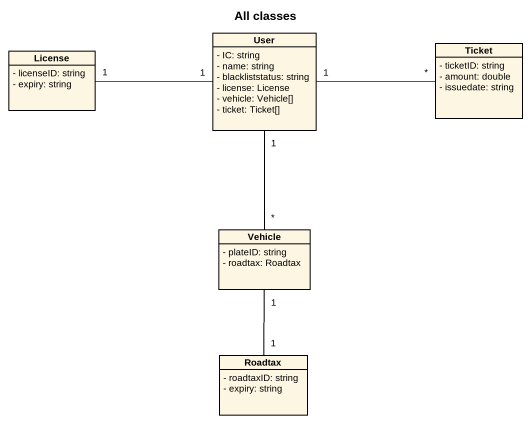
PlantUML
@startuml
title All classes
hide circle
hide empty members
skinparam classAttributeIconSize 0
class License {
  - licenseID: string
  - expiry: string
}
class User {
  - IC: string
  - name: string
  - blackliststatus: string
  - license: License
  - vehicle: Vehicle[]
  - ticket: Ticket[]
}
class Ticket {
  - ticketID: string
  - amount: double
  - issuedate: string
}
class Vehicle {
  - plateID: string
  - roadtax: Roadtax
}
class Roadtax {
  - roadtaxID: string
  - expiry: string
}
User "1" -left- "1" License
User "1" -right- "*" Ticket
User "1" -- "*" Vehicle
Vehicle "1" -- "1" Roadtax
@enduml
